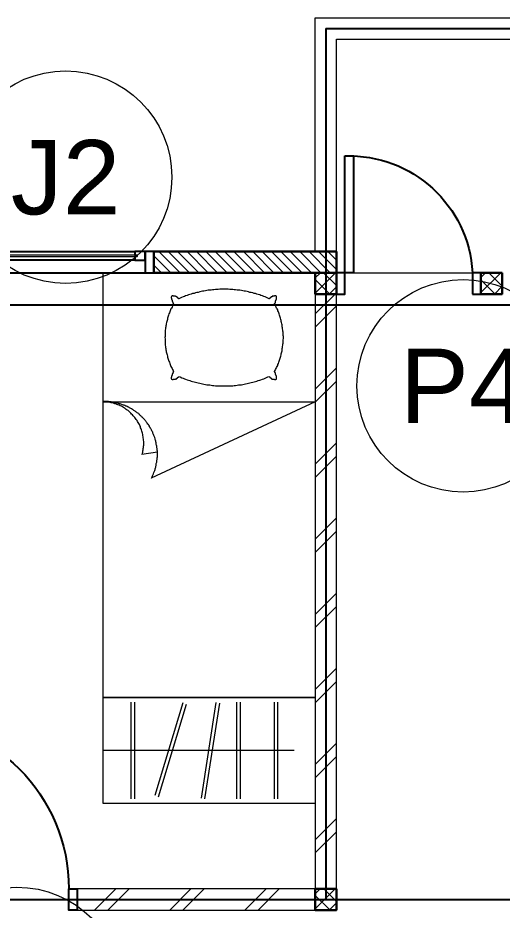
# Model space of a CAD drawing. Header units: millimetres. Extents: x -108 to 357, y -17 to 192.
# Drawn here: x 142.924 to 145.204, y 10.746 to 14.946 of the extents above; entities that cross this region are included whole.
import ezdxf
from ezdxf.enums import TextEntityAlignment as Align

# ---------------------------------------------------------------- set-up
doc = ezdxf.new("R2010")
doc.units = ezdxf.units.MM
for name, color, linetype, lineweight in [('ars', 11, 'Continuous', 0), ('KACA', 151, 'Continuous', 5), ('KOL', 1, 'Continuous', 30), ('KOLOM', 4, 'Continuous', 9), ('lan', 7, 'Continuous', 15), ('NOT', 7, 'Continuous', 20), ('tem', 5, 'Continuous', 20)]:
    doc.layers.add(name, color=color, linetype=linetype, lineweight=lineweight)
doc.layers.add('as', color=1, linetype='Continuous', plot=False)
doc.layers.add('Kusen', color=30, linetype='Continuous')
doc.styles.add('S', font='simplex', dxfattribs={"width": 0.75})
doc.styles.get("Standard").update_dxf_attribs({"font": 'arial.ttf'})
pattern_1 = [(45, (0.09994, 0.1431), (-0.1767767, 0.1767767), []), (45, (0.16244, 0.1431), (-0.1767767, 0.1767767), [])]

# ---------------------------------------------------------------- blocks, each defined once
blk = doc.blocks.new('T. J2')
at = {"layer": 'KACA', "color": 141}
blk.add_lwpolyline([(-0.3792, 0.0775), (0.2908, 0.0775), (0.2908, 0.0825), (-0.3792, 0.0825)], close=True, dxfattribs=at)
at = {"layer": 'Kusen'}
for p, q in [((-0.3692, 0.1), (0.2808, 0.1)), ((0.2808, 0.06), (-0.3692, 0.06)), ((-0.4192, 0), (0.3308, 0))]:
    blk.add_line(p, q, dxfattribs=at)
for points in [[(-0.4592, 0), (-0.4192, 0), (-0.4192, 0.1), (-0.4592, 0.1)], [(0.3308, 0), (0.3708, 0), (0.3708, 0.1), (0.3308, 0.1)]]:
    blk.add_lwpolyline(points, close=True, dxfattribs=at)
for points in [[(-0.3692, 0.0775), (-0.3692, 0.06), (-0.4192, 0.06), (-0.4192, 0.1), (-0.3692, 0.1), (-0.3692, 0.0825), (-0.3792, 0.0825), (-0.3792, 0.0775), (-0.3692, 0.0775)], [(0.2808, 0.0775), (0.2808, 0.06), (0.3308, 0.06), (0.3308, 0.1), (0.2808, 0.1), (0.2808, 0.0825), (0.2908, 0.0825), (0.2908, 0.0775), (0.2808, 0.0775)]]:
    blk.add_lwpolyline(points, dxfattribs=at)
blk = doc.blocks.new('K 10.10')
at = {"layer": 'ars'}
h = blk.add_hatch(dxfattribs=at)
h.set_pattern_fill('_USER', color=256, scale=0.05, angle=45, double=1, pattern_type=0)
h.set_pattern_definition([(45, (0, 0), (-0.035355339, 0.035355339), []), (135, (0, 0), (-0.035355339, -0.035355339), [])])
h.paths.add_polyline_path([(1560.5383, 1380.4069), (1560.6383, 1380.4069), (1560.6383, 1380.5069), (1560.5383, 1380.5069)])
at = {"layer": 'KOL'}
blk.add_lwpolyline([(1560.5383, 1380.4069), (1560.6383, 1380.4069), (1560.6383, 1380.5069), (1560.5383, 1380.5069)], close=True, dxfattribs=at)
blk = doc.blocks.new('P.60')
at = {"layer": 'Kusen'}
for points in [[(1472.8348, 997.5354), (1472.8748, 997.5354), (1472.8748, 997.4354), (1472.8348, 997.4354)], [(1473.4748, 997.5354), (1473.5148, 997.5354), (1473.5148, 997.4354), (1473.4748, 997.4354)], [(1472.8748, 996.8854), (1472.9148, 996.8854), (1472.9148, 997.4354), (1472.8748, 997.4354)]]:
    blk.add_lwpolyline(points, close=True, dxfattribs=at)
blk.add_arc((1472.8948, 997.4658), 0.5808, 268.0266, 356.9943, dxfattribs=at)
blk = doc.blocks.new('P.80')
at = {"layer": 'Kusen'}
for points in [[(-69.8094, -74.8368), (-69.7694, -74.8368), (-69.7694, -74.0368), (-69.8094, -74.0368)], [(-70.6094, -74.9368), (-70.5694, -74.9368), (-70.5694, -74.8368), (-70.6094, -74.8368)], [(-69.7694, -74.9368), (-69.7294, -74.9368), (-69.7294, -74.8368), (-69.7694, -74.8368)]]:
    blk.add_lwpolyline(points, close=True, dxfattribs=at)
blk.add_arc((-69.7694, -74.8368), 0.8, 90, 180, dxfattribs=at)
blk = doc.blocks.new('BED2')
blk.add_lwpolyline([(-0.4994, 1.9988), (0.4994, 1.9988), (0.4994, 0), (-0.4994, 0)], close=True)
for points in [[(0.4994, 1.9988), (0.4994, 0)], [(-0.1435, 1.8765), (-0.1435, 1.8765), (-0.1435, 1.8765), (-0.1447, 1.8765), (-0.1447, 1.8777), (-0.1447, 1.8789), (-0.1471, 1.8789), (-0.1471, 1.8814), (-0.1495, 1.8814), (-0.1495, 1.8826), (-0.1495, 1.8826), (-0.1495, 1.8838), (-0.1519, 1.8838), (-0.1519, 1.8862), (-0.1556, 1.8862), (-0.1556, 1.8874), (-0.158, 1.8874), (-0.158, 1.8886), (-0.1592, 1.8886), (-0.1592, 1.8886), (-0.1689, 1.8886), (-0.1689, 1.8898), (-0.1701, 1.8898), (-0.1701, 1.891), (-0.1737, 1.891), (-0.1737, 1.8898), (-0.1737, 1.8898), (-0.1737, 1.8886), (-0.1774, 1.8886), (-0.1774, 1.8886), (-0.1774, 1.8886), (-0.1774, 1.8862), (-0.1786, 1.8862), (-0.1786, 1.8789), (-0.1774, 1.8789), (-0.1774, 1.8765), (-0.1774, 1.8765), (-0.1774, 1.8729), (-0.1762, 1.8729), (-0.1762, 1.8705), (-0.1749, 1.8705), (-0.1749, 1.868), (-0.1737, 1.868), (-0.1737, 1.8668), (-0.1737, 1.8668), (-0.1737, 1.8632), (-0.1725, 1.8632), (-0.1725, 1.8608), (-0.1713, 1.8608), (-0.1713, 1.8571), (-0.1713, 1.8571), (-0.1713, 1.8559), (-0.1701, 1.8559), (-0.1701, 1.8547), (-0.1689, 1.8547), (-0.1689, 1.8523), (-0.1677, 1.8523)], [(0.2827, 1.8765), (0.2766, 1.8789), (0.2706, 1.8826), (0.2633, 1.885), (0.2573, 1.8874), (0.2512, 1.8898), (0.2439, 1.8923), (0.2379, 1.8947), (0.2306, 1.8959), (0.2246, 1.8983), (0.2185, 1.9007), (0.2113, 1.9019), (0.2052, 1.9044), (0.1979, 1.9056), (0.1919, 1.9068), (0.1846, 1.9092), (0.1786, 1.9104), (0.1713, 1.9116), (0.1653, 1.9128), (0.158, 1.914), (0.1519, 1.9153), (0.1447, 1.9165), (0.1374, 1.9165), (0.1314, 1.9177), (0.1241, 1.9189), (0.118, 1.9189), (0.1108, 1.9201), (0.1047, 1.9201), (0.0975, 1.9201), (0.0902, 1.9213), (0.0841, 1.9213), (0.0769, 1.9213), (0.0708, 1.9213), (0.0636, 1.9213), (0.0563, 1.9213), (0.0502, 1.9213), (0.043, 1.9201), (0.0369, 1.9201), (0.0297, 1.9201), (0.0224, 1.9189), (0.0163, 1.9189), (0.0091, 1.9177), (0.003, 1.9165), (-0.0042, 1.9165), (-0.0115, 1.9153), (-0.0176, 1.914), (-0.0248, 1.9128), (-0.0309, 1.9116), (-0.0381, 1.9104), (-0.0442, 1.9092), (-0.0515, 1.9068), (-0.0575, 1.9056), (-0.0648, 1.9044), (-0.0708, 1.9019), (-0.0781, 1.9007), (-0.0841, 1.8983), (-0.0902, 1.8959), (-0.0975, 1.8947), (-0.1035, 1.8923), (-0.1108, 1.8898), (-0.1168, 1.8874), (-0.1229, 1.885), (-0.1301, 1.8826), (-0.1362, 1.8789), (-0.1423, 1.8765)], [(0.3081, 1.8523), (0.3081, 1.8523), (0.3081, 1.8547), (0.3093, 1.8547), (0.3093, 1.8559), (0.3105, 1.8559), (0.3105, 1.8571), (0.3117, 1.8571), (0.3117, 1.8608), (0.3117, 1.8608), (0.3117, 1.8632), (0.313, 1.8632), (0.313, 1.8668), (0.3142, 1.8668), (0.3142, 1.868), (0.3142, 1.868), (0.3142, 1.8705), (0.3154, 1.8705), (0.3154, 1.8729), (0.3166, 1.8729), (0.3166, 1.8765), (0.3178, 1.8765), (0.3178, 1.8789), (0.3178, 1.8789), (0.3178, 1.8862), (0.3178, 1.8862), (0.3178, 1.8886), (0.3166, 1.8886), (0.3166, 1.8886), (0.3142, 1.8886), (0.3142, 1.8898), (0.313, 1.8898), (0.313, 1.891), (0.3093, 1.891), (0.3093, 1.8898), (0.3081, 1.8898), (0.3081, 1.8886), (0.2996, 1.8886), (0.2996, 1.8886), (0.2972, 1.8886), (0.2972, 1.8874), (0.296, 1.8874), (0.296, 1.8862), (0.2924, 1.8862), (0.2924, 1.8838), (0.29, 1.8838), (0.29, 1.8826), (0.2887, 1.8826), (0.2887, 1.8814), (0.2863, 1.8814), (0.2863, 1.8789), (0.2851, 1.8789), (0.2851, 1.8777), (0.2839, 1.8777), (0.2839, 1.8765), (0.2839, 1.8765), (0.2839, 1.8765), (0.2827, 1.8765)], [(-0.1677, 1.8523), (-0.1701, 1.8475), (-0.1725, 1.8426), (-0.1749, 1.8378), (-0.1774, 1.8329), (-0.1798, 1.8293), (-0.1822, 1.8245), (-0.1834, 1.8196), (-0.1858, 1.8148), (-0.187, 1.8099), (-0.1895, 1.8051), (-0.1907, 1.799), (-0.1931, 1.7942), (-0.1943, 1.7893), (-0.1955, 1.7845), (-0.1967, 1.7797), (-0.1979, 1.7748), (-0.1992, 1.77), (-0.2004, 1.7651), (-0.2016, 1.7591), (-0.2028, 1.7542), (-0.204, 1.7494), (-0.204, 1.7446), (-0.2052, 1.7397), (-0.2052, 1.7349), (-0.2064, 1.7288), (-0.2064, 1.724), (-0.2076, 1.7191), (-0.2076, 1.7143), (-0.2076, 1.7082), (-0.2076, 1.7034), (-0.2076, 1.6985), (-0.2088, 1.6937), (-0.2076, 1.6877), (-0.2076, 1.6828), (-0.2076, 1.678), (-0.2076, 1.6731), (-0.2076, 1.6683), (-0.2064, 1.6622), (-0.2064, 1.6574), (-0.2052, 1.6525), (-0.2052, 1.6477), (-0.204, 1.6429), (-0.204, 1.6368), (-0.2028, 1.632), (-0.2016, 1.6271), (-0.2004, 1.6223), (-0.1992, 1.6174), (-0.1979, 1.6126), (-0.1967, 1.6065), (-0.1955, 1.6017), (-0.1943, 1.5969), (-0.1931, 1.592), (-0.1907, 1.5872), (-0.1895, 1.5823), (-0.187, 1.5775), (-0.1858, 1.5726), (-0.1834, 1.5678), (-0.1822, 1.563), (-0.1798, 1.5581), (-0.1774, 1.5533), (-0.1749, 1.5484), (-0.1725, 1.5436), (-0.1701, 1.5387), (-0.1677, 1.5339)], [(0.3081, 1.5339), (0.3105, 1.5387), (0.313, 1.5436), (0.3154, 1.5484), (0.3178, 1.5533), (0.3202, 1.5581), (0.3226, 1.563), (0.3238, 1.5678), (0.3263, 1.5726), (0.3275, 1.5775), (0.3299, 1.5823), (0.3311, 1.5872), (0.3335, 1.592), (0.3347, 1.5969), (0.336, 1.6017), (0.3372, 1.6065), (0.3384, 1.6126), (0.3396, 1.6174), (0.3408, 1.6223), (0.342, 1.6271), (0.3432, 1.632), (0.3444, 1.6368), (0.3444, 1.6429), (0.3456, 1.6477), (0.3456, 1.6525), (0.3469, 1.6574), (0.3469, 1.6622), (0.3481, 1.6683), (0.3481, 1.6731), (0.3481, 1.678), (0.3481, 1.6828), (0.3493, 1.6889), (0.3493, 1.6937), (0.3493, 1.6985), (0.3481, 1.7034), (0.3481, 1.7082), (0.3481, 1.7143), (0.3481, 1.7191), (0.3469, 1.724), (0.3469, 1.7288), (0.3456, 1.7349), (0.3456, 1.7397), (0.3444, 1.7446), (0.3444, 1.7494), (0.3432, 1.7542), (0.342, 1.7591), (0.3408, 1.7651), (0.3396, 1.77), (0.3384, 1.7748), (0.3372, 1.7797), (0.336, 1.7845), (0.3347, 1.7893), (0.3335, 1.7942), (0.3311, 1.799), (0.3299, 1.8051), (0.3275, 1.8099), (0.3263, 1.8148), (0.3238, 1.8196), (0.3226, 1.8245), (0.3202, 1.8293), (0.3178, 1.8329), (0.3154, 1.8378), (0.313, 1.8426), (0.3105, 1.8475), (0.3081, 1.8523)], [(-0.1677, 1.5339), (-0.1689, 1.5339), (-0.1689, 1.5327), (-0.1701, 1.5327), (-0.1701, 1.5303), (-0.1713, 1.5303), (-0.1713, 1.5278), (-0.1713, 1.5278), (-0.1713, 1.5254), (-0.1725, 1.5254), (-0.1725, 1.523), (-0.1737, 1.523), (-0.1737, 1.5206), (-0.1737, 1.5206), (-0.1737, 1.5182), (-0.1749, 1.5182), (-0.1749, 1.5169), (-0.1762, 1.5169), (-0.1762, 1.5145), (-0.1774, 1.5145), (-0.1774, 1.5097), (-0.1774, 1.5097), (-0.1774, 1.5073), (-0.1786, 1.5073), (-0.1786, 1.5), (-0.1774, 1.5), (-0.1774, 1.4988), (-0.1774, 1.4988), (-0.1774, 1.4976), (-0.1737, 1.4976), (-0.1737, 1.4964), (-0.1737, 1.4964), (-0.1737, 1.4964), (-0.1701, 1.4964), (-0.1701, 1.4964), (-0.1689, 1.4964), (-0.1689, 1.4976), (-0.1592, 1.4976), (-0.1592, 1.4988), (-0.158, 1.4988), (-0.158, 1.5), (-0.1556, 1.5), (-0.1556, 1.5), (-0.1519, 1.5), (-0.1519, 1.5024), (-0.1495, 1.5024), (-0.1495, 1.5048), (-0.1495, 1.5048), (-0.1495, 1.5061), (-0.1471, 1.5061), (-0.1471, 1.5073), (-0.1447, 1.5073), (-0.1447, 1.5085), (-0.1447, 1.5085), (-0.1435, 1.5085), (-0.1435, 1.5097), (-0.1435, 1.5097)], [(0.2839, 1.5097), (0.2839, 1.5085), (0.2839, 1.5085), (0.2839, 1.5085), (0.2851, 1.5085), (0.2851, 1.5073), (0.2863, 1.5073), (0.2863, 1.5061), (0.2887, 1.5061), (0.2887, 1.5048), (0.29, 1.5048), (0.29, 1.5024), (0.2924, 1.5024), (0.2924, 1.5), (0.296, 1.5), (0.296, 1.5), (0.2972, 1.5), (0.2972, 1.4988), (0.2996, 1.4988), (0.2996, 1.4976), (0.3081, 1.4976), (0.3081, 1.4964), (0.3093, 1.4964), (0.3093, 1.4964), (0.313, 1.4964), (0.313, 1.4964), (0.3142, 1.4964), (0.3142, 1.4976), (0.3166, 1.4976), (0.3166, 1.4988), (0.3178, 1.4988), (0.3178, 1.5), (0.3178, 1.5), (0.3178, 1.5073), (0.3178, 1.5073), (0.3178, 1.5097), (0.3166, 1.5097), (0.3166, 1.5145), (0.3154, 1.5145), (0.3154, 1.5169), (0.3142, 1.5169), (0.3142, 1.5182), (0.3142, 1.5182), (0.3142, 1.5206), (0.313, 1.5206), (0.313, 1.523), (0.3117, 1.523), (0.3117, 1.5254), (0.3117, 1.5254), (0.3117, 1.5278), (0.3105, 1.5278), (0.3105, 1.5303), (0.3093, 1.5303), (0.3093, 1.5327), (0.3081, 1.5327), (0.3081, 1.5339), (0.3081, 1.5339)], [(-0.1423, 1.5109), (-0.1362, 1.5085), (-0.1289, 1.5048), (-0.1229, 1.5024), (-0.1168, 1.5), (-0.1108, 1.4976), (-0.1035, 1.4952), (-0.0975, 1.4939), (-0.0902, 1.4915), (-0.0841, 1.4891), (-0.0781, 1.4879), (-0.0708, 1.4855), (-0.0648, 1.4843), (-0.0575, 1.4818), (-0.0515, 1.4806), (-0.0442, 1.4794), (-0.0381, 1.477), (-0.0309, 1.4758), (-0.0248, 1.4746), (-0.0176, 1.4734), (-0.0115, 1.4722), (-0.0042, 1.4722), (0.003, 1.4709), (0.0091, 1.4697), (0.0163, 1.4685), (0.0224, 1.4685), (0.0297, 1.4673), (0.0369, 1.4673), (0.043, 1.4673), (0.0502, 1.4661), (0.0563, 1.4661), (0.0636, 1.4661), (0.0708, 1.4661), (0.0769, 1.4661), (0.0841, 1.4661), (0.0902, 1.4661), (0.0975, 1.4673), (0.1047, 1.4673), (0.1108, 1.4673), (0.118, 1.4685), (0.1241, 1.4685), (0.1314, 1.4697), (0.1386, 1.4709), (0.1447, 1.4722), (0.1519, 1.4722), (0.158, 1.4734), (0.1653, 1.4746), (0.1713, 1.4758), (0.1786, 1.477), (0.1846, 1.4794), (0.1919, 1.4806), (0.1979, 1.4818), (0.2052, 1.4843), (0.2113, 1.4855), (0.2185, 1.4879), (0.2246, 1.4891), (0.2306, 1.4915), (0.2379, 1.4939), (0.2439, 1.4952), (0.2512, 1.4976), (0.2573, 1.5), (0.2633, 1.5024), (0.2706, 1.5061), (0.2766, 1.5085), (0.2827, 1.5109)], [(0.2827, 1.5097), (0.2839, 1.5097)], [(-0.3154, 1.1441), (-0.3142, 1.1501), (-0.313, 1.155), (-0.3117, 1.161), (-0.3105, 1.1659), (-0.3105, 1.1719), (-0.3093, 1.1768), (-0.3093, 1.1828), (-0.3081, 1.1877), (-0.3081, 1.1937), (-0.3081, 1.1998), (-0.3081, 1.2046), (-0.3093, 1.2107), (-0.3093, 1.2155), (-0.3105, 1.2215), (-0.3105, 1.2264), (-0.3117, 1.2324), (-0.313, 1.2373), (-0.3142, 1.2433), (-0.3154, 1.2482), (-0.3166, 1.253), (-0.319, 1.2591), (-0.3202, 1.2639), (-0.3226, 1.2688), (-0.3238, 1.2748), (-0.3263, 1.2797), (-0.3287, 1.2845), (-0.3311, 1.2893), (-0.3347, 1.2942), (-0.3372, 1.299), (-0.3396, 1.3039), (-0.3432, 1.3087), (-0.3469, 1.3136), (-0.3505, 1.3172), (-0.3541, 1.322), (-0.3577, 1.3257), (-0.3614, 1.3305), (-0.365, 1.3341), (-0.3686, 1.3378), (-0.3735, 1.3426), (-0.3771, 1.3462), (-0.3808, 1.3499), (-0.3856, 1.3523), (-0.3904, 1.3559), (-0.3953, 1.3596), (-0.3989, 1.362), (-0.4038, 1.3644), (-0.4086, 1.368), (-0.4134, 1.3705), (-0.4183, 1.3729), (-0.4231, 1.3753), (-0.4292, 1.3777), (-0.434, 1.3789), (-0.4389, 1.3814), (-0.4437, 1.3826), (-0.4498, 1.385), (-0.4546, 1.3862), (-0.4607, 1.3874), (-0.4655, 1.3886), (-0.4715, 1.3898), (-0.4764, 1.3898), (-0.4824, 1.391), (-0.4873, 1.391), (-0.4933, 1.3923), (-0.4994, 1.3923)], [(-0.2718, 1.0315), (-0.2706, 1.0351), (-0.2682, 1.0387), (-0.2669, 1.0424), (-0.2645, 1.046), (-0.2633, 1.0496), (-0.2621, 1.0533), (-0.2609, 1.0581), (-0.2585, 1.0617), (-0.2573, 1.0654), (-0.2561, 1.069), (-0.2548, 1.0726), (-0.2536, 1.0763), (-0.2524, 1.0811), (-0.2512, 1.0847), (-0.2512, 1.0884), (-0.25, 1.092), (-0.2488, 1.0956), (-0.2488, 1.1005), (-0.2476, 1.1041), (-0.2464, 1.1077), (-0.2464, 1.1114), (-0.2464, 1.1162), (-0.2452, 1.1199), (-0.2452, 1.1235), (-0.2452, 1.1283), (-0.2439, 1.132), (-0.2439, 1.1356), (-0.2439, 1.1392), (-0.2439, 1.1441), (-0.2439, 1.1477), (-0.2439, 1.1513), (-0.2439, 1.1562), (-0.2439, 1.1598), (-0.2452, 1.1634), (-0.2452, 1.1671), (-0.2452, 1.1719), (-0.2464, 1.1755), (-0.2464, 1.1792), (-0.2464, 1.1828), (-0.2476, 1.1877), (-0.2488, 1.1913), (-0.2488, 1.1949), (-0.25, 1.1985), (-0.2512, 1.2034), (-0.2512, 1.207), (-0.2524, 1.2107), (-0.2536, 1.2143), (-0.2548, 1.2179), (-0.2561, 1.2228), (-0.2573, 1.2264), (-0.2585, 1.23), (-0.2597, 1.2337), (-0.2621, 1.2373), (-0.2633, 1.2409), (-0.2645, 1.2446), (-0.2657, 1.2482), (-0.2682, 1.2518), (-0.2694, 1.2554), (-0.2718, 1.2591), (-0.273, 1.2627), (-0.2754, 1.2663), (-0.2778, 1.27), (-0.2803, 1.2736), (-0.2815, 1.2772), (-0.2839, 1.2809), (-0.2863, 1.2845), (-0.2887, 1.2869), (-0.2912, 1.2906), (-0.2936, 1.2942), (-0.296, 1.2966), (-0.2984, 1.3002), (-0.3008, 1.3039), (-0.3033, 1.3063), (-0.3057, 1.3099), (-0.3093, 1.3123), (-0.3117, 1.316), (-0.3142, 1.3184), (-0.3178, 1.3208), (-0.3202, 1.3245), (-0.3226, 1.3269), (-0.3263, 1.3293), (-0.3287, 1.3317), (-0.3323, 1.3354), (-0.3347, 1.3378), (-0.3384, 1.3402), (-0.342, 1.3426), (-0.3444, 1.345), (-0.3481, 1.3475), (-0.3517, 1.3487), (-0.3541, 1.3511), (-0.3577, 1.3535), (-0.3614, 1.3559), (-0.365, 1.3584), (-0.3686, 1.3596), (-0.3711, 1.362), (-0.3747, 1.3632), (-0.3783, 1.3656), (-0.382, 1.3668), (-0.3856, 1.3692), (-0.3892, 1.3705), (-0.3929, 1.3717), (-0.3965, 1.3741), (-0.4001, 1.3753), (-0.4038, 1.3765), (-0.4074, 1.3777), (-0.411, 1.3789), (-0.4159, 1.3801), (-0.4195, 1.3814), (-0.4231, 1.3826), (-0.4268, 1.3838), (-0.4304, 1.385), (-0.4352, 1.3862), (-0.4389, 1.3862), (-0.4425, 1.3874), (-0.4461, 1.3886), (-0.451, 1.3886), (-0.4546, 1.3898), (-0.4582, 1.3898), (-0.4619, 1.391), (-0.4667, 1.391), (-0.4703, 1.391), (-0.474, 1.3923), (-0.4788, 1.3923), (-0.4824, 1.3923), (-0.4873, 1.3923), (-0.4909, 1.3923), (-0.4946, 1.3923), (-0.4994, 1.3923)], [(-0.4994, 1.391), (0.4994, 1.391)], [(0.4994, 1.391), (-0.273, 1.0315)], [(-0.2439, 1.1538), (-0.3166, 1.1441)], [(-0.4994, 0), (0.4994, 0)], [(0.4994, -0.4988), (-0.4994, -0.4988), (-0.4994, 0), (0.4994, 0), (0.4994, -0.4988)], [(-0.3686, -0.0218), (-0.3686, -0.477)], [(-0.3505, -0.477), (-0.3505, -0.0218)], [(-0.1241, -0.0254), (-0.2561, -0.4613)], [(-0.2391, -0.4685), (-0.1071, -0.0315)], [(0.0309, -0.0242), (-0.0381, -0.4746)], [(-0.02, -0.477), (0.0502, -0.0266)], [(0.1289, -0.0218), (0.1289, -0.477)], [(0.1471, -0.477), (0.1471, -0.0218)], [(0.3057, -0.0218), (0.3057, -0.477)], [(0.3238, -0.477), (0.3238, -0.0218)], [(0.4001, -0.2494), (-0.4994, -0.2494)]]:
    blk.add_lwpolyline(points)
blk = doc.blocks.new('typikal-1a')
at = {"layer": 'as'}
for p, q in [((0, 2.8), (6.2, 2.8)), ((4.6, -1.3), (4.6, 2.8)), ((4.6, -1.3), (6.2, -1.3))]:
    blk.add_line(p, q, dxfattribs=at)
at = {"layer": 'KOL'}
blk.add_lwpolyline([(3.79, -0.15), (4.65, -0.15), (4.65, -0.25), (3.79, -0.25)], close=True, dxfattribs=at)
at = {"layer": 'lan'}
for p, q in [((4.73, -0.15), (5.29, -0.15)), ((4.55, -0.25), (4.55, -1.35)), ((4.65, -0.25), (4.65, -1.25)), ((4.65, -1.25), (6.15, -1.25)), ((4.55, -1.35), (6.2, -1.35))]:
    blk.add_line(p, q, dxfattribs=at)
at = {"layer": 'tem'}
for points in [[(4.55, 2.75), (3.43, 2.75), (3.43, 2.85), (4.55, 2.85)], [(4.55, 2.75), (4.65, 2.75), (4.65, -0.05), (4.55, -0.05)]]:
    blk.add_lwpolyline(points, close=True, dxfattribs=at)
at = {"layer": 'ars', "xscale": -1, "rotation": 180}
blk.add_blockref('BED2', (4.0506, 1.8488), dxfattribs=at)
at = {"layer": 'KOLOM', "extrusion": (0, 0, -1), "zscale": -1}
for p in [(-1565.1883, -1377.6569), (-1565.1883, -1380.5569), (-1565.9683, -1380.5569)]:
    blk.add_blockref('K 10.10', p, dxfattribs=at)
at = {"layer": 'Kusen', "rotation": 180}
blk.add_blockref('P.80', (-67.1794, -72.0868), dxfattribs=at)
at = {"layer": 'Kusen'}
blk.add_blockref('P.60', (-1468.1848, -997.5854), dxfattribs=at)
at = {"layer": 'Kusen', "xscale": -1, "rotation": 180}
blk.add_blockref('T. J2', (3.4192, -0.15), dxfattribs=at)
blk = doc.blocks.new('A-2')
at = {"layer": 'ars'}
h = blk.add_hatch(dxfattribs=at)
h.set_pattern_fill('ANSI31', color=256, scale=0.25, angle=180, style=0)
h.set_pattern_definition([(135, (-503.91158, -325.731844), (0.0220970869, 0.0220970869), [])])
h.paths.add_polyline_path([(-14.4428, 14.3677), (-13.5828, 14.3677), (-13.5828, 14.4677), (-14.4428, 14.4677)])
h = blk.add_hatch(dxfattribs=at)
h.set_pattern_fill('TEMBOK', color=256, scale=0.25)
h.set_pattern_definition(pattern_1)
h.paths.add_polyline_path([(-13.5828, 11.4677), (-13.6828, 11.4677), (-13.6828, 14.2677), (-13.5828, 14.2677)])
h = blk.add_hatch(dxfattribs=at)
h.set_pattern_fill('TEMBOK', color=256, scale=0.25)
h.set_pattern_definition(pattern_1)
h.paths.add_polyline_path([(-14.8028, 11.3677), (-13.6828, 11.3677), (-13.6828, 11.4677), (-14.8028, 11.4677)])
at = {"layer": 'as'}
blk.add_line((-36.8328, 14.2177), (37.5672, 14.2177), dxfattribs=at)
at = {"layer": 'lan', "xscale": -1, "rotation": 180}
blk.add_blockref('typikal-1a', (-18.2328, 14.2177), dxfattribs=at)
blk = doc.blocks.new('NAV')
blk.add_circle((0, -0.4), 0.4)
at = {"style": 'S', "width": 0.75, "flags": 4}
blk.add_attdef('AV', text='', height=0.3, dxfattribs=at).set_placement((0, -0.4), align=Align.MIDDLE)

msp = doc.modelspace()

# ---------------------------------------------------------------- block references
msp.add_blockref('A-2', (158.00671, -0.62199))
at = {"layer": 'NOT'}
ref = msp.add_blockref('NAV', (143.14886, 13.69575), dxfattribs=dict(at, xscale=1.25, yscale=1.25, zscale=1.25, rotation=180))
ref.add_attrib('AV', 'J2', dxfattribs={"layer": '0', "height": 0.35, "flags": 4}).set_placement((143.14886, 14.19575), align=Align.MIDDLE)
ref = msp.add_blockref('NAV', (145.0204, 12.71353), dxfattribs=dict(at, xscale=1.25, yscale=1.25, zscale=1.25, rotation=180))
ref.add_attrib('AV', 'P4', dxfattribs={"layer": '0', "height": 0.35, "flags": 4}).set_placement((145.0204, 13.21353), align=Align.MIDDLE)
ref = msp.add_blockref('NAV', (142.91825, 9.85402), dxfattribs=dict(at, xscale=1.25, yscale=1.25, zscale=1.25, rotation=180))
ref.add_attrib('AV', 'P2', dxfattribs={"layer": '0', "height": 0.35, "flags": 4}).set_placement((142.91825, 10.35402), align=Align.MIDDLE)

doc.saveas('drawing.dxf')
